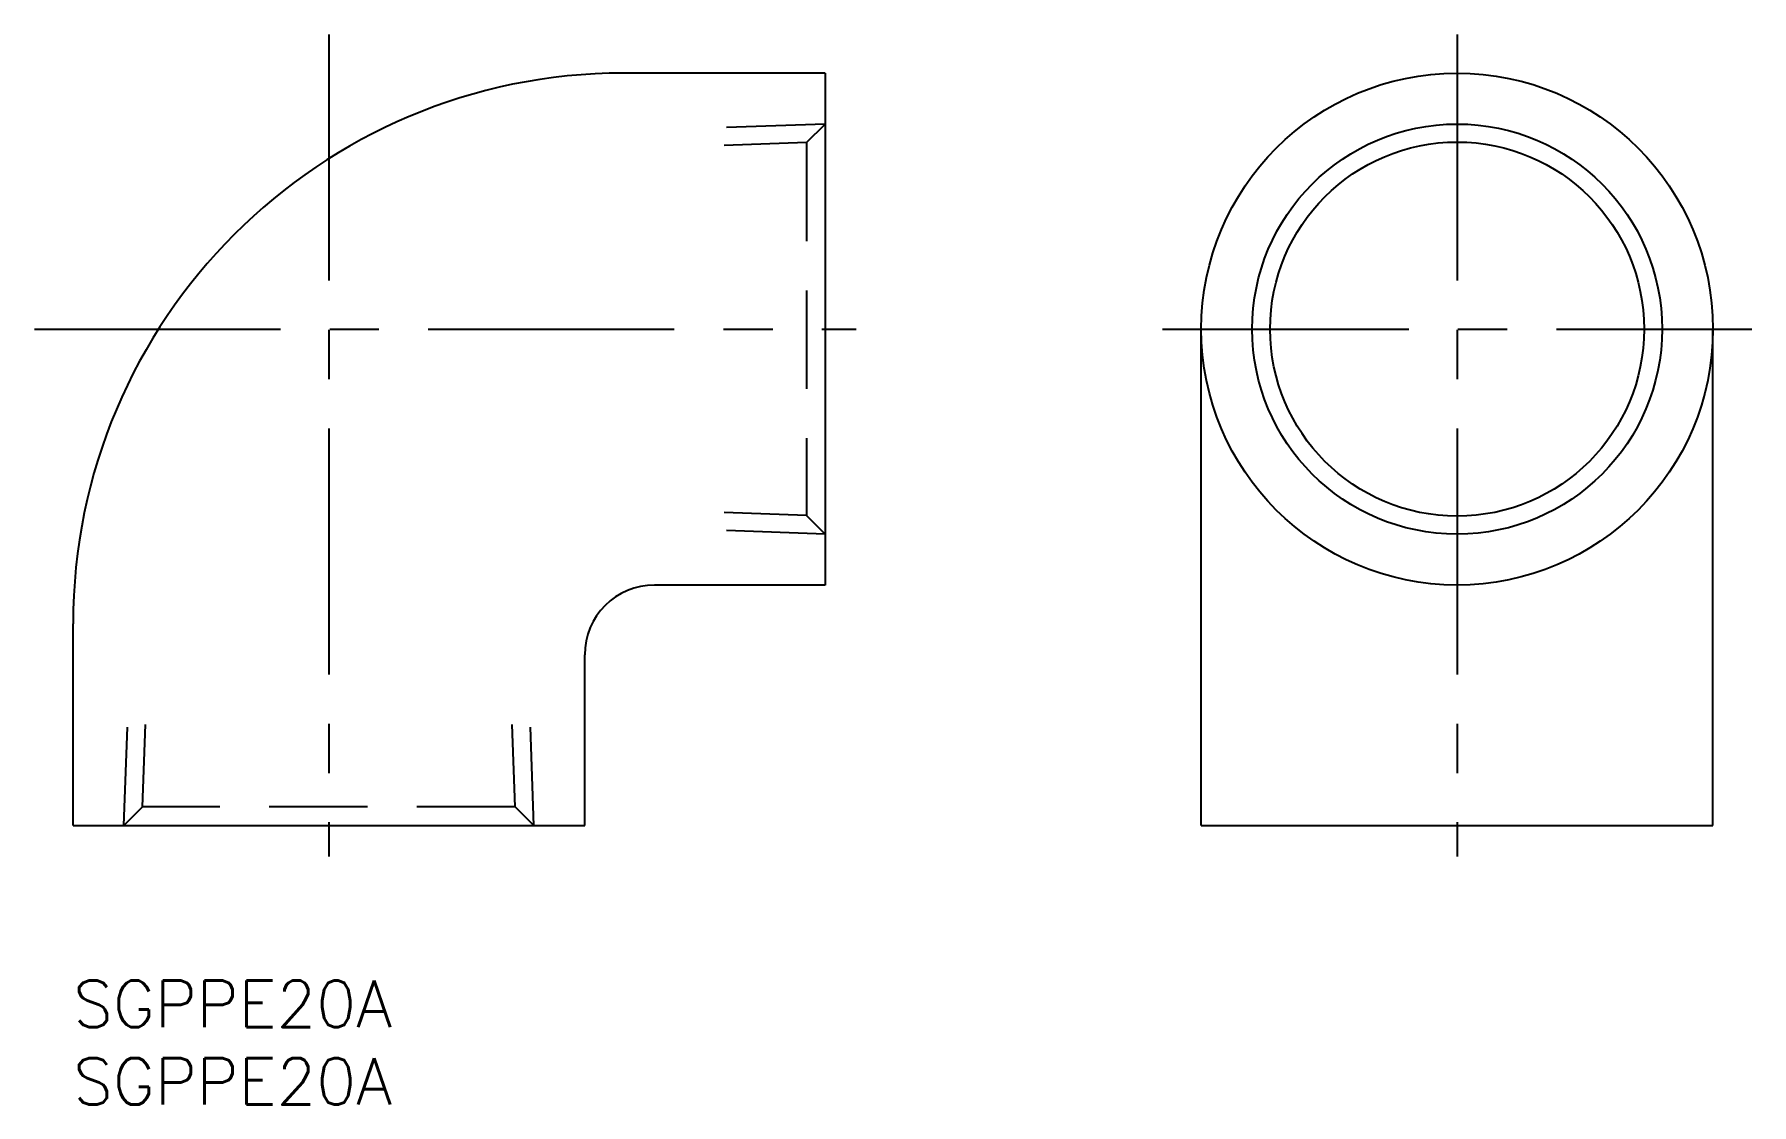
# Model space of a CAD drawing. Extents: x -2 to 108, y -8 to 61.
import ezdxf

# ---------------------------------------------------------------- set-up
doc = ezdxf.new("R2010")
doc.units = 0
doc.header["$LTSCALE"] = 0.5
doc.linetypes.add('CENTER', pattern=[50.8, 31.75, -6.35, 6.35, -6.35])
doc.linetypes.add('DASHED', pattern=[19.05, 12.7, -6.35])
for name, color, linetype in [('CENTER', 1, 'CENTER'), ('MSM_CONTINUOUS', 7, 'CONTINUOUS'), ('MSM_DASHED', 4, 'DASHED'), ('MSM_NARROW', 5, 'CONTINUOUS'), ('MSM_PART_NUMBER', 7, 'CONTINUOUS')]:
    doc.layers.add(name, color=color, linetype=linetype)
doc.styles.get("Standard").update_dxf_attribs({"font": 'txt.shx', "height": 3, "bigfont": 'bigfont.shx'})

# ---------------------------------------------------------------- blocks, each defined once
blk = doc.blocks.new('*U9')
at = {"layer": 'MSM_PART_NUMBER'}
blk.add_text('SGPPE20A', height=3, dxfattribs=at).set_placement((0, -3))
blk = doc.blocks.new('*U10')
at = {"layer": 'MSM_PART_NUMBER'}
blk.add_text('SGPPE20A', height=3, dxfattribs=at).set_placement((0, -8))

msp = doc.modelspace()

# ---------------------------------------------------------------- linework, layer by layer
at = {"layer": 'CENTER', "color": 1, "linetype": 'CENTER'}
for p, q in [((16.5, 61), (16.5, 8)), ((89.27, 61), (89.27, 8)), ((-2.5, 42), (50.5, 42)), ((70.27, 42), (108.27, 42))]:
    msp.add_line(p, q, dxfattribs=at)
at = {"layer": 'MSM_CONTINUOUS'}
for p, q in [((48.5, 58.5), (35.5, 58.5)), ((48.5, 58.5), (48.5, 25.5)), ((72.77, 10), (72.77, 42)), ((105.77, 10), (105.77, 42)), ((48.5, 25.5), (37.5, 25.5)), ((0, 10), (0, 23)), ((33, 10), (33, 21)), ((0, 10), (33, 10)), ((72.77, 10), (105.77, 10))]:
    msp.add_line(p, q, dxfattribs=at)
for radius in [16.5, 12.06]:
    msp.add_circle((89.27, 42), radius, dxfattribs=at)
for centre, radius in [((35.5, 23), 35.5), ((37.5, 21), 4.5)]:
    msp.add_arc(centre, radius, 90, 180, dxfattribs=at)
at = {"layer": 'MSM_DASHED'}
for p, q in [((48.5, 55.22), (42, 54.99)), ((47.3, 54.02), (48.5, 55.22)), ((47.3, 54.02), (42, 53.83)), ((47.3, 54.02), (47.3, 29.98)), ((47.3, 29.98), (42, 30.17)), ((47.3, 29.98), (48.5, 28.78)), ((48.5, 28.78), (42, 29.01)), ((3.28, 10), (3.51, 16.5)), ((4.48, 11.2), (4.67, 16.5)), ((28.52, 11.2), (28.33, 16.5)), ((29.72, 10), (29.49, 16.5)), ((4.48, 11.2), (3.28, 10)), ((28.52, 11.2), (4.48, 11.2)), ((28.52, 11.2), (29.72, 10))]:
    msp.add_line(p, q, dxfattribs=at)
at = {"layer": 'MSM_NARROW'}
msp.add_circle((89.27, 42), 13.22, dxfattribs=at)

# ---------------------------------------------------------------- block references
at = {"layer": 'MSM_CONTINUOUS'}
for name in ['*U9', '*U10']:
    msp.add_blockref(name, (0, 0), dxfattribs=at)

doc.saveas('drawing.dxf')
